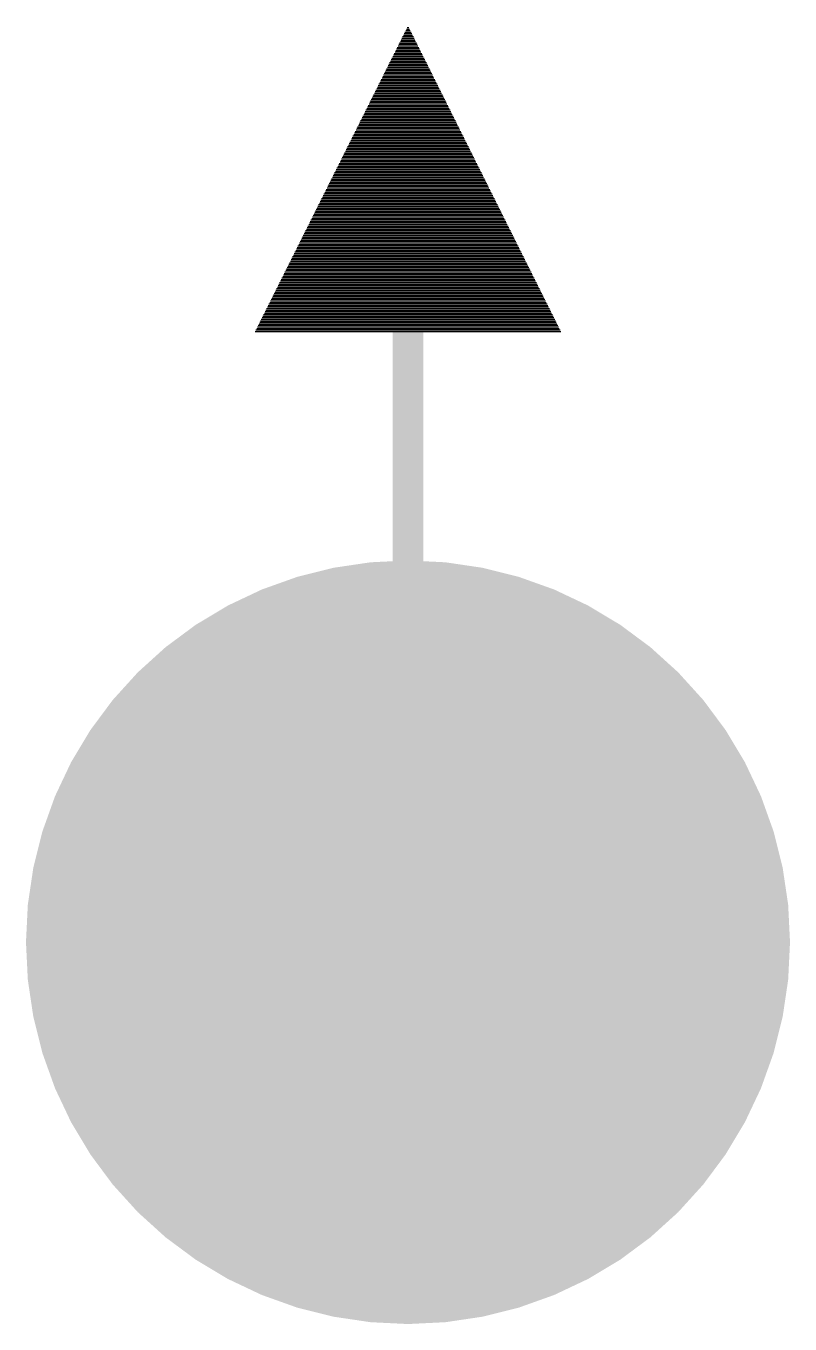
# Model space of a CAD drawing. Extents: x 6.75 to 9.25, y 1.75 to 6.
import ezdxf

# ---------------------------------------------------------------- set-up
doc = ezdxf.new("R2010")
doc.units = 0
doc.header["$MEASUREMENT"] = 0
doc.layers.get('0').update_dxf_attribs({"linetype": 'CONTINUOUS'})

msp = doc.modelspace()

# ---------------------------------------------------------------- hatches: boundary and pattern name
h = msp.add_hatch()
h.set_pattern_fill('SFS', color=256, scale=0.05, style=0, pattern_type=2)
h.set_pattern_definition([(0, (-1.5, -1), (0, 0.005), [])])
h.paths.add_polyline_path([(8, 6), (7.5, 5), (8.5, 5)])

# ---------------------------------------------------------------- linework, layer by layer
at = {"const_width": 0.1}
msp.add_lwpolyline([(8, 5), (8, 4)], dxfattribs=at)
at = {"const_width": 1.25}
msp.add_lwpolyline([(7.375, 3, 1), (8.625, 3, 1)], format="xyb", close=True, dxfattribs=at)

doc.saveas('drawing.dxf')
